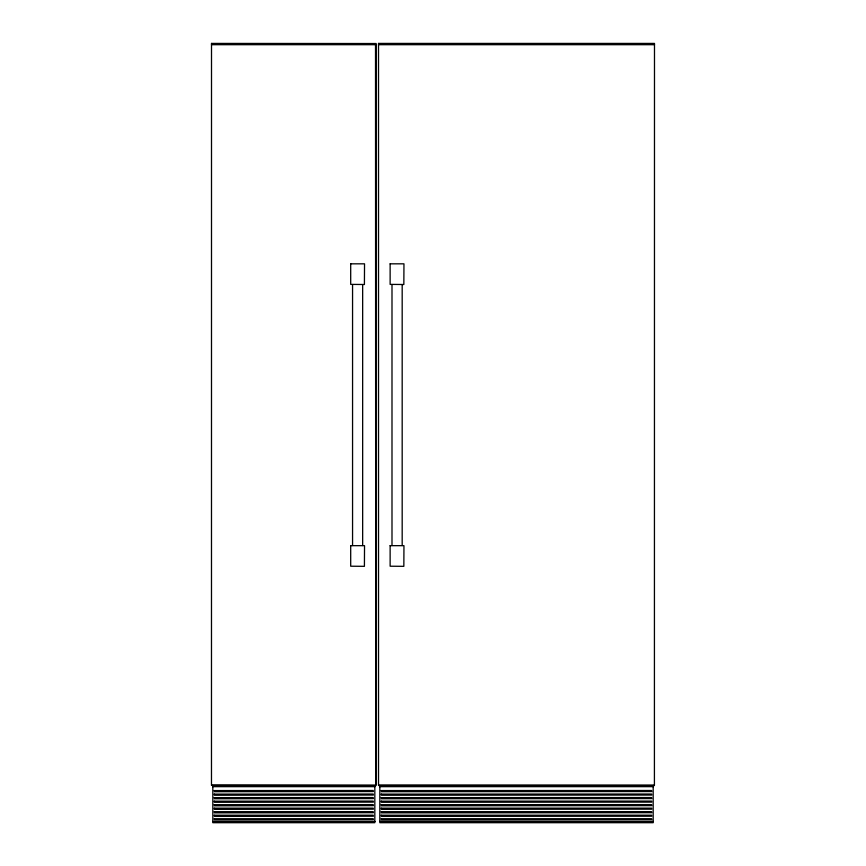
<?xml version="1.0" encoding="UTF-8"?>
<svg xmlns="http://www.w3.org/2000/svg" width="866" height="866" viewBox="0 0 866 866"><rect width="100%" height="100%" fill="white"/><g stroke="black" fill="none" stroke-linecap="round" stroke-linejoin="round"><path stroke-width="1.3" d="M211.477 44.696L376.169 44.696M378.485 44.696L654.523 44.696M654.111 785.126L378.907 785.126M212.592 786.653L375.054 786.653M379.6 786.653L653.408 786.653M375.032 821.52L212.603 821.52M653.397 821.52L379.6 821.444M402.181 545.483L402.181 284.568M352.559 284.546L352.559 545.504M391.995 284.546L391.995 545.504M362.659 545.504L362.659 284.546M212.82 785.581L212.82 822.7L374.826 822.7L374.826 785.581M379.838 785.581L379.838 822.7L653.18 822.7L653.18 785.581M375.519 44.696L375.747 785.126L211.889 785.126M211.51 43.419L211.477 785.354L375.941 785.581L376.169 43.527L211.51 43.419M378.518 43.419L378.518 785.473L654.415 785.559L654.49 43.419L378.518 43.419M214.281 790.582L214.422 791.708L373.387 791.546L373.214 790.506L214.281 790.582M214.281 794.111L214.422 795.237L373.387 795.064L373.214 794.025L214.281 794.111M214.281 797.64L214.422 798.766L373.387 798.593L373.214 797.554L214.281 797.64M214.281 801.169L214.422 802.284L373.387 802.122L373.214 801.082L214.281 801.169M214.281 804.687L214.422 805.813L373.387 805.651L373.214 804.611L214.281 804.687M214.281 808.216L214.422 809.342L373.387 809.169L373.214 808.13L214.346 808.151M214.281 811.745L214.422 812.86L373.387 812.698L373.214 811.659L214.346 811.68M214.281 815.263L214.422 816.389L373.387 816.227L373.214 815.187L214.346 815.209M214.281 818.792L214.422 819.918L373.387 819.745L373.214 818.706L214.346 818.727M381.289 790.582L381.441 791.708L651.741 791.546L651.578 790.506L381.289 790.582M381.289 794.111L381.441 795.237L651.741 795.064L651.578 794.025L381.289 794.111M381.289 797.64L381.441 798.766L651.741 798.593L651.578 797.554L381.289 797.64M381.289 801.169L381.441 802.284L651.741 802.122L651.578 801.082L381.289 801.169M381.289 804.687L381.441 805.813L651.741 805.651L651.578 804.611L381.289 804.687M381.289 808.216L381.441 809.342L651.741 809.169L651.578 808.13L381.354 808.151M381.289 811.745L381.441 812.86L651.741 812.698L651.578 811.659L381.354 811.68M381.289 815.263L381.441 816.389L651.741 816.227L651.578 815.187L381.354 815.209M381.289 818.792L381.441 819.918L651.741 819.745L651.578 818.706L381.354 818.727M350.698 263.827L350.698 284.384L364.413 284.503L364.532 263.827L350.698 263.827M390.133 263.827L390.133 284.384L403.837 284.503L403.957 263.827L390.133 263.827M350.698 545.667L350.698 566.212L364.413 566.332L364.532 545.667L350.698 545.667M390.133 545.667L390.133 566.212L403.837 566.332L403.957 545.667L390.133 545.667"/></g></svg>
